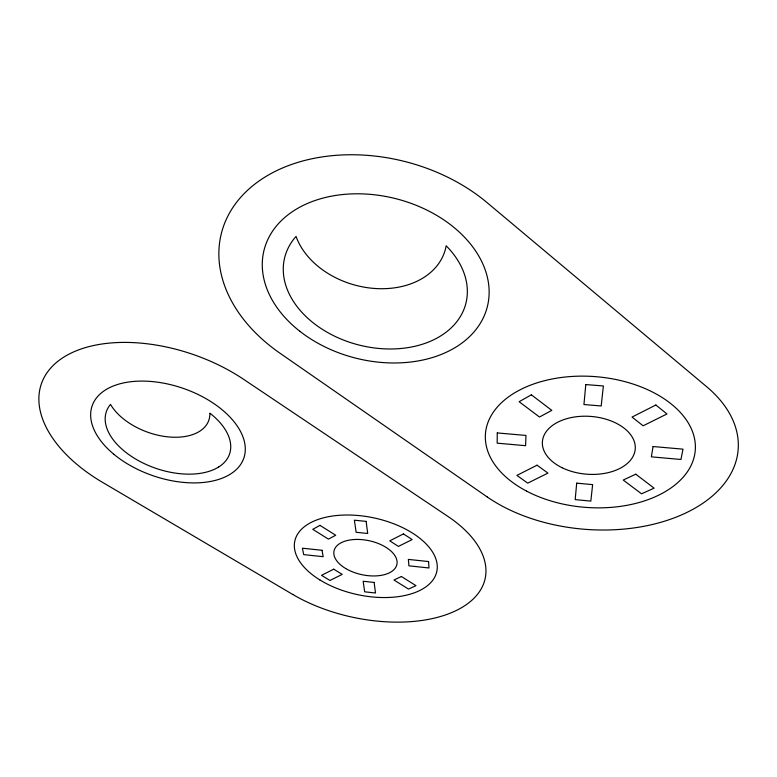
<?xml version="1.0" encoding="UTF-8"?>
<svg xmlns="http://www.w3.org/2000/svg" width="777" height="777" viewBox="0 0 777 777"><rect width="100%" height="100%" fill="white"/><g stroke="black" fill="none" stroke-linecap="round" stroke-linejoin="round"><path stroke-width="1.17" d="M497.27 432.935L497.173 443.172L525.582 445.687L525.971 435.441L497.27 432.935M576.699 483.148L575.184 499.621L590.831 501.116L592.628 484.634L576.699 483.148M585.79 384.566L583.945 404.535L601.194 405.963L603.37 385.965L585.79 384.566M653.059 446.532L651.359 456.847L680.963 459.479L682.983 449.155L653.059 446.532M531.381 394.823L519.114 401.709L539.481 417.026L551.806 410.363L531.381 394.823M319.969 525.369L312.772 529.331L328.448 539.121L335.703 535.246L319.969 525.369M537.062 465.19L516.899 475.407L527.719 483.148L547.931 473.096L537.062 465.19M655.856 405.002L632.041 417.074L643.113 425.806L666.967 413.956L655.856 405.002M333.712 569.182L321.523 575.349L329.972 580.468L342.21 574.378L333.712 569.182M403.438 533.906L389.743 540.841L398.416 546.406L412.16 539.568L403.438 533.906M401.398 576.505L393.968 580.011L408.517 589.092L415.986 585.664L401.398 576.505M635.761 474.193L623.232 480.04L641.549 493.813L654.108 488.15L635.761 474.193M366.122 521.386L354.39 520.202L356.128 532.284L367.706 533.478L366.122 521.386M322.008 550.281L302.389 548.212L303.71 554.613L323.183 556.691L322.008 550.281M428.554 561.548L408.352 559.411L408.925 565.831L428.982 567.968L428.554 561.548M374.125 582.449L363.15 581.254L364.666 591.812L375.505 593.006L374.125 582.449M292.764 594.463L102.224 482.177A134.023 77.379 19.1 0 1 59.975 359.712A134.023 77.379 19.1 0 1 243.706 379.38L448.086 516.54A121.241 65.637 12.1 0 1 457.187 610.052A121.241 65.637 12.1 0 1 292.764 594.463M487.169 496.921L279.846 353.117A160.363 114.763 14.3 0 1 257.692 181.964A160.363 114.763 14.3 0 1 487.014 202.574L706.72 386.771A146.474 91.414 4.5 0 1 688.529 511.625A146.474 91.414 4.5 0 1 487.169 496.921M375.582 288.529A78.137 58.139 15.5 0 0 446.163 245.775A93.454 66.647 14.3 0 1 441.802 335.227A93.454 66.647 14.3 0 1 319.706 327.612A93.454 66.647 14.3 0 1 296.047 236.412A78.137 58.139 15.5 0 0 375.582 288.529M562.014 467.696A46.571 28.963 4.6 0 0 635.11 450.213A46.571 28.963 4.6 0 0 569.347 418.007A46.571 28.963 4.6 0 0 562.014 467.696M526.631 491.142A105.235 65.55 4.5 0 0 694.521 455.448A105.235 65.55 4.5 0 0 549.893 379.448A105.235 65.55 4.5 0 0 526.631 491.142M299.883 331.303A115.171 82.216 14.3 0 0 486.693 309.042A115.171 82.216 14.3 0 0 340.54 194.774A115.171 82.216 14.3 0 0 299.883 331.303M218.832 466.899A65.122 37.5 19 0 0 209.868 413.15A53.817 31.779 19.9 0 1 169.017 436.965A53.817 31.779 19.9 0 1 110.519 404.399A65.122 37.5 19 0 0 136.723 459.663A65.122 37.5 19 0 0 218.832 466.899M113.869 454.283A80.225 46.222 19 0 0 242.861 460.518A80.225 46.222 19 0 0 147.154 381.216A80.225 46.222 19 0 0 113.869 454.283M345.726 568.531A32.158 17.366 12.1 0 0 396.756 564.996A32.158 17.366 12.1 0 0 353.875 539.539A32.158 17.366 12.1 0 0 345.726 568.531M319.842 579.914A72.601 39.229 12.1 0 0 436.188 573.737A72.601 39.229 12.1 0 0 341.404 515.161A72.601 39.229 12.1 0 0 319.842 579.914"/></g></svg>
